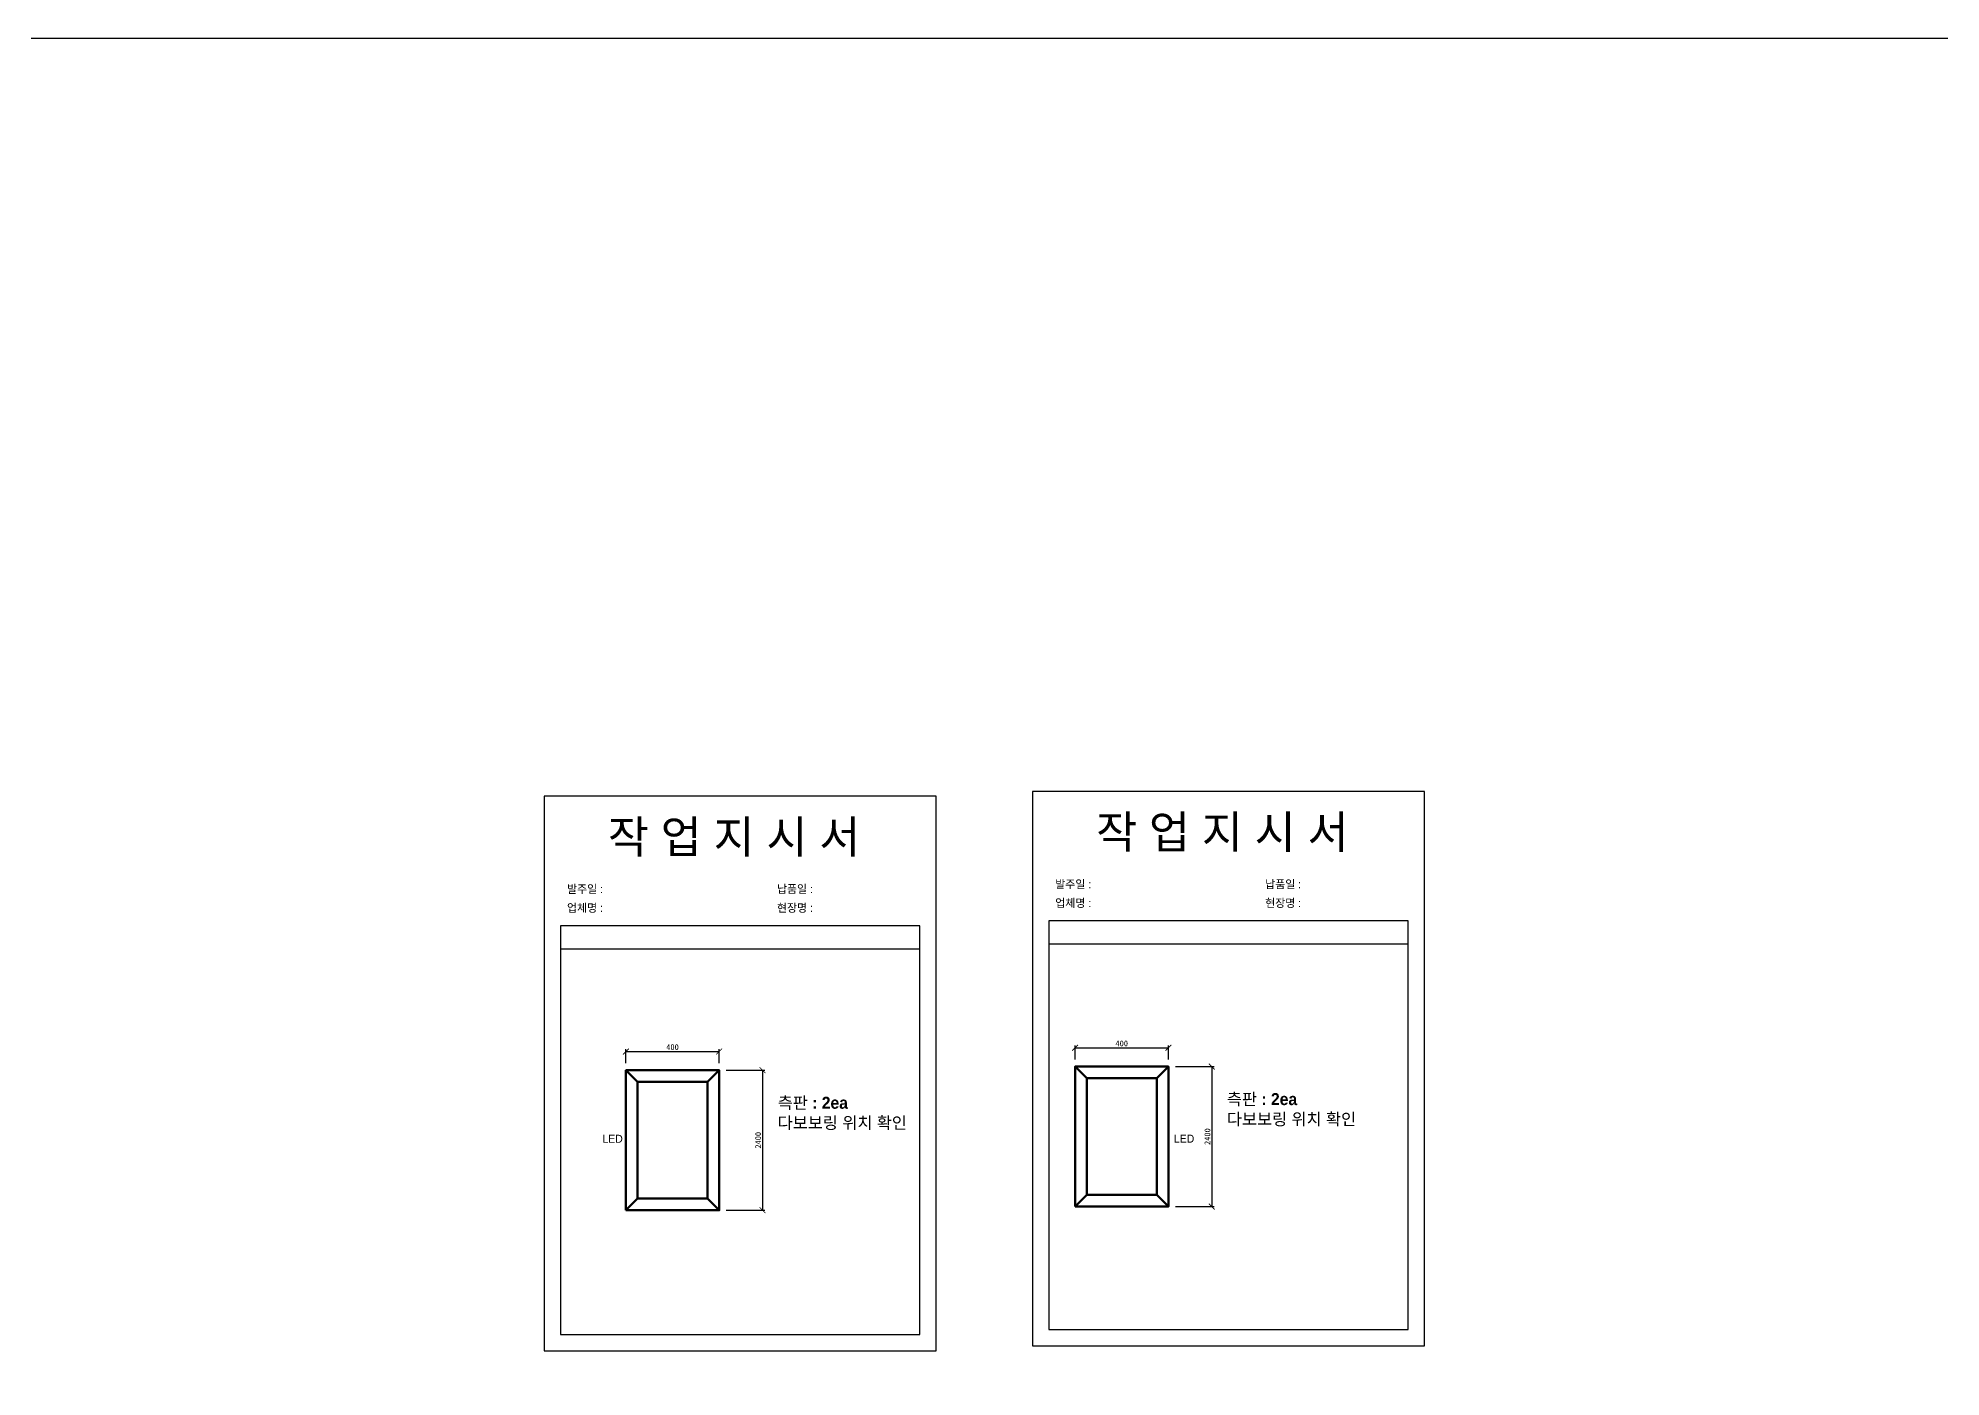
# Model space of a CAD drawing. Header units: millimetres. Extents: x -44117 to 256353, y -2095463 to 65325.
# Drawn here: x 72822 to 80979, y 10299 to 16036 of the extents above; entities that cross this region are included whole.
import ezdxf

# ---------------------------------------------------------------- set-up
doc = ezdxf.new("R2010")
doc.units = ezdxf.units.MM
doc.header["$LTSCALE"] = 10
doc.layers.add('Layer1', color=7, linetype='Continuous', lineweight=70)
doc.dimstyles.new('ISO-25', dxfattribs={"dimtxt": 2.5, "dimasz": 2.5, "dimexe": 1, "dimexo": 1, "dimtad": 1, "dimtxsty": 'Standard', "dimblk": 'ARCHTICK', "dimcen": 2.5, "dimadec": 0, "dimazin": 0, "dimtfac": 1, "dimtmove": 0, "dimatfit": 3, "dimfxl": 0, "dimarcsym": 0})

# ---------------------------------------------------------------- blocks, each defined once
blk = doc.blocks.new('_ArchTick')
at = {"color": 0, "linetype": 'ByBlock', "const_width": 0.15}
blk.add_lwpolyline([(-0.5, -0.5), (0.5, 0.5)], dxfattribs=at)
blk = doc.blocks.new('*D7314')
at = {"color": 0, "lineweight": -2}
for p, q in [((75342, 11643), (75342, 11703.3)), ((75342, 11693.3), (75742, 11693.3)), ((75742, 11643), (75742, 11703.3))]:
    blk.add_line(p, q, dxfattribs=at)
at = {"layer": 'Defpoints', "color": 0}
for p in [(75742, 11693.3), (75342, 11613), (75742, 11613)]:
    blk.add_point(p, dxfattribs=at)
at = {"color": 0, "lineweight": -2, "xscale": 25, "yscale": 25, "zscale": 25, "rotation": 180}
blk.add_blockref('_ArchTick', (75342, 11693.3), dxfattribs=at)
at = {"color": 0, "lineweight": -2, "xscale": 25, "yscale": 25, "zscale": 25}
blk.add_blockref('_ArchTick', (75742, 11693.3), dxfattribs=at)
at = {"color": 0, "insert": (75542, 11712), "char_height": 25, "attachment_point": 5}
blk.add_mtext('400', dxfattribs=at)
blk = doc.blocks.new('*D7315')
at = {"color": 0, "lineweight": -2}
for p, q in [((75772, 11613), (75937.9, 11613)), ((75927.9, 11613), (75927.9, 11013)), ((75772, 11013), (75937.9, 11013))]:
    blk.add_line(p, q, dxfattribs=at)
at = {"layer": 'Defpoints', "color": 0}
for p in [(75742, 11613), (75742, 11013), (75927.9, 11013)]:
    blk.add_point(p, dxfattribs=at)
at = {"color": 0, "lineweight": -2, "xscale": 25, "yscale": 25, "zscale": 25}
for p, rotation in [((75927.9, 11613), 90), ((75927.9, 11013), 270)]:
    blk.add_blockref('_ArchTick', p, dxfattribs=dict(at, rotation=rotation))
at = {"color": 0, "insert": (75909.1, 11313), "char_height": 25, "attachment_point": 5, "rotation": 90}
blk.add_mtext('2400', dxfattribs=at)
blk = doc.blocks.new('*D7316')
at = {"color": 0, "lineweight": -2}
for p, q in [((77267.7, 11658.7), (77267.7, 11718.9)), ((77267.7, 11708.9), (77667.7, 11708.9)), ((77667.7, 11658.7), (77667.7, 11718.9))]:
    blk.add_line(p, q, dxfattribs=at)
at = {"layer": 'Defpoints', "color": 0}
for p in [(77667.7, 11708.9), (77267.7, 11628.7), (77667.7, 11628.7)]:
    blk.add_point(p, dxfattribs=at)
at = {"color": 0, "lineweight": -2, "xscale": 25, "yscale": 25, "zscale": 25, "rotation": 180}
blk.add_blockref('_ArchTick', (77267.7, 11708.9), dxfattribs=at)
at = {"color": 0, "lineweight": -2, "xscale": 25, "yscale": 25, "zscale": 25}
blk.add_blockref('_ArchTick', (77667.7, 11708.9), dxfattribs=at)
at = {"color": 0, "insert": (77467.7, 11727.7), "char_height": 25, "attachment_point": 5}
blk.add_mtext('400', dxfattribs=at)
blk = doc.blocks.new('*D7317')
at = {"color": 0, "lineweight": -2}
for p, q in [((77697.7, 11628.7), (77863.6, 11628.7)), ((77853.6, 11628.7), (77853.6, 11028.7)), ((77697.7, 11028.7), (77863.6, 11028.7))]:
    blk.add_line(p, q, dxfattribs=at)
at = {"layer": 'Defpoints', "color": 0}
for p in [(77667.7, 11628.7), (77667.7, 11028.7), (77853.6, 11028.7)]:
    blk.add_point(p, dxfattribs=at)
at = {"color": 0, "lineweight": -2, "xscale": 25, "yscale": 25, "zscale": 25}
for p, rotation in [((77853.6, 11628.7), 90), ((77853.6, 11028.7), 270)]:
    blk.add_blockref('_ArchTick', p, dxfattribs=dict(at, rotation=rotation))
at = {"color": 0, "insert": (77834.9, 11328.7), "char_height": 25, "attachment_point": 5, "rotation": 90}
blk.add_mtext('2400', dxfattribs=at)

msp = doc.modelspace()

# ---------------------------------------------------------------- linework, layer by layer
for p, q in [((78694.99275, 12252.76869), (77154.99275, 12252.76869)), ((76602.07216, 12232.05767), (75062.07216, 12232.05767)), ((76602.07216, 12132.05767), (75062.07216, 12132.05767)), ((78694.99275, 12152.76869), (77154.99275, 12152.76869))]:
    msp.add_line(p, q)
for points in [[(55807.15874, 16035.57311), (91162.2911, 16035.57311), (91162.2911, 1789.18038), (55807.15874, 1789.18038)], [(77084.99275, 10431.93841), (78764.99275, 10431.93841), (78764.99275, 12807.93841), (77084.99275, 12807.93841)], [(74992.07216, 10411.22739), (76672.07216, 10411.22739), (76672.07216, 12787.22739), (74992.07216, 12787.22739)]]:
    msp.add_lwpolyline(points, close=True)
for points in [[(77154.99275, 12252.76869), (77154.99275, 10501.93841), (78694.99275, 10501.93841), (78694.99275, 12252.76869)], [(75062.07216, 12232.05767), (75062.07216, 10481.22739), (76602.07216, 10481.22739), (76602.07216, 12232.05767)]]:
    msp.add_lwpolyline(points)
at = {"layer": 'Layer1'}
for p, q in [((75391.97422, 11563.00381), (75341.97422, 11613.00381)), ((75691.97422, 11563.00381), (75741.97422, 11613.00381)), ((77317.69457, 11578.65089), (77267.69457, 11628.65089)), ((77617.69457, 11578.65089), (77667.69457, 11628.65089)), ((75391.97422, 11063.00381), (75341.97422, 11013.00381)), ((75741.97422, 11013.00381), (75691.97422, 11063.00381)), ((77317.69457, 11078.65089), (77267.69457, 11028.65089)), ((77667.69457, 11028.65089), (77617.69457, 11078.65089))]:
    msp.add_line(p, q, dxfattribs=at)
for points in [[(75341.97422, 11013.00381), (75741.97422, 11013.00381), (75741.97422, 11613.00381), (75341.97422, 11613.00381)], [(77267.69457, 11028.65089), (77667.69457, 11028.65089), (77667.69457, 11628.65089), (77267.69457, 11628.65089)], [(75391.97422, 11063.00381), (75691.97422, 11063.00381), (75691.97422, 11563.00381), (75391.97422, 11563.00381)], [(77317.69457, 11078.65089), (77617.69457, 11078.65089), (77617.69457, 11578.65089), (77317.69457, 11578.65089)]]:
    msp.add_lwpolyline(points, close=True, dxfattribs=at)

# ---------------------------------------------------------------- texts
at = {"attachment_point": 1}
for s, heights, insert, char_height in [('{\\fGulim|b0|i0|c129|p50;작 업 지 시 서}', [-155.84554], (75264.87877, 12683.06488), 140), ('{\\fGulim|b0|i0|c129|p50;작 업 지 시 서}', [-155.84554], (77357.79935, 12703.7759), 140), ('{\\fGulim|b0|i0|c129|p50;발주일 :}', [-38.18216], (75089.66941, 12406.34446), 34.3), ('{\\fGulim|b0|i0|c129|p50;납품일 :}', [-37.67976], (75989.64739, 12406.34446), 34.3), ('{\\fGulim|b0|i0|c129|p50;발주일 :}', [-38.18216], (77182.59, 12427.05548), 34.3), ('{\\fGulim|b0|i0|c129|p50;납품일 :}', [-37.67976], (78082.56798, 12427.05548), 34.3), ('{\\fGulim|b0|i0|c129|p50;업체명 : }', [-38.2735], (75089.66941, 12325.68828), 34.3), ('{\\fGulim|b0|i0|c129|p50;현장명 : }', [-38.2735], (75989.64739, 12325.68828), 34.3), ('{\\fGulim|b0|i0|c129|p50;업체명 : }', [-38.2735], (77182.59, 12346.3993), 34.3), ('{\\fGulim|b0|i0|c129|p50;현장명 : }', [-38.2735], (78082.56798, 12346.3993), 34.3), ('{\\fGulim|b1|i0|c129|p50;측판 : 2ea\\P다보보링 위치 확인}', [-145.36667], (75992.72854, 11499.38807), 51.45), ('{\\fGulim|b1|i0|c129|p50;측판 : 2ea\\P다보보링 위치 확인}', [-145.36667], (77918.44889, 11515.03515), 51.45), ('{\\fGulim|b0|i0|c129|p50;LED}', [-34.39134], (75241.27326, 11336.36868), 34.3), ('{\\fGulim|b0|i0|c129|p50;LED}', [-34.39134], (77691.34672, 11336.9417), 34.3)]:
    msp.add_mtext_dynamic_manual_height_columns(s, width=3307.3198183, gutter_width=12.5, heights=heights, dxfattribs=dict(at, insert=insert, char_height=char_height))

# ---------------------------------------------------------------- dimensions: what is measured, and where the dimension line sits
for base, p1, p2, picture, middle in [((75741.97422, 11693.26361), (75341.97422, 11613.00381), (75741.97422, 11613.00381), '*D7314', (75541.97422, 11712.01361)), ((77667.69457, 11708.91069), (77267.69457, 11628.65089), (77667.69457, 11628.65089), '*D7316', (77467.69457, 11727.66069))]:
    dim = msp.add_linear_dim(base=base, p1=p1, p2=p2, text='400', dimstyle='ISO-25', override={"dimscale": 10, "dimexo": 3})
    dim.commit()
    dim.dimension.update_dxf_attribs({"geometry": picture, "text_midpoint": middle})
for base, p1, p2, picture, middle in [((75927.89421, 11013.00381), (75741.97422, 11613.00381), (75741.97422, 11013.00381), '*D7315', (75909.14421, 11313.00381)), ((77853.61457, 11028.65089), (77667.69457, 11628.65089), (77667.69457, 11028.65089), '*D7317', (77834.86457, 11328.65089))]:
    dim = msp.add_linear_dim(base=base, p1=p1, p2=p2, angle=90, text='2400', dimstyle='ISO-25', override={"dimscale": 10, "dimexo": 3})
    dim.commit()
    dim.dimension.update_dxf_attribs({"geometry": picture, "text_midpoint": middle})

doc.saveas('drawing.dxf')
